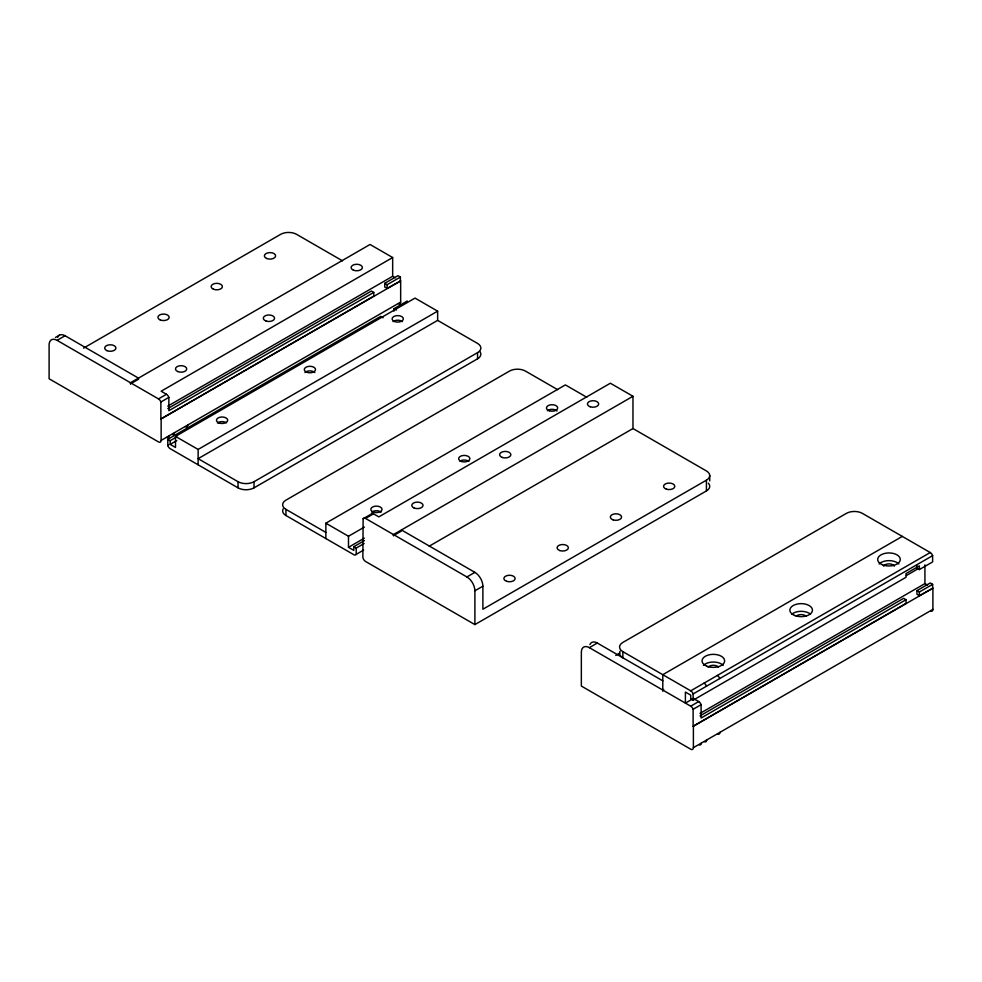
<?xml version="1.0" encoding="UTF-8"?>
<svg xmlns="http://www.w3.org/2000/svg" width="982" height="982" viewBox="0 0 982 982"><rect width="100%" height="100%" fill="white"/><g stroke="black" fill="none" stroke-linecap="round" stroke-linejoin="round"><path stroke-width="1.47" d="M55.434 337.489L59.423 335.181M400.386 280.742L400.386 277.059L397.992 275.672L384.723 283.332L384.723 287.026L387.117 288.401L400.656 280.901L400.656 302.1L161.146 440.378A3.768 2.173 60 0 1 158.483 441.912L49.1 378.77L49.1 344.964A11.293 6.518 60 0 1 57.079 340.349L65.07 335.746L138.462 378.119A11.293 6.518 60 0 1 138.523 379.224L130.532 383.839A11.293 6.518 60 0 0 130.483 382.735L370.054 244.481L392.665 257.542L392.665 276.286L167.762 406.143M83.544 348.131L280.631 234.342A11.293 6.518 0 0 1 296.601 234.342L342.509 260.844M392.665 257.542L161.146 391.217L166.461 394.285A3.768 2.173 60 0 1 168.855 397.391L168.855 410.722L373.774 292.415L373.774 296.11L160.876 419.019L160.876 402.006A3.768 2.173 60 0 0 158.483 398.901L57.079 340.349M158.483 398.901L166.461 394.285M160.876 402.006L168.855 397.391M167.787 408.586L371.38 291.04L373.774 292.415M384.723 283.332L387.117 284.719L400.386 277.059M160.876 419.019L400.656 280.901M479.94 351.593A11.293 6.518 0 0 1 477.559 358.798L254.019 487.858A11.293 6.518 0 0 1 238.049 487.858L170.181 448.676A3.768 2.173 60 0 1 167.799 445.57L167.799 439.31L380.697 316.388L383.09 317.775M394.04 311.147L394.04 308.679L407.309 301.02M176.797 436.867L170.181 440.685L170.181 444.367L175.508 447.448L175.508 436.389L415.018 298.098L437.641 311.159L437.641 320.377L198.131 458.668L238.049 481.708A11.293 6.518 0 0 0 254.019 481.708L477.559 352.648A11.293 6.518 0 0 0 477.559 343.43L437.641 320.377M167.799 445.57L168.622 445.092M170.181 444.367L176.797 440.55M175.508 436.389L198.131 449.437L437.641 311.159M325.864 538.553L325.864 523.197L565.374 384.907L586.745 397.244M708.317 483.156A11.293 6.518 0 0 1 706.426 490.926L474.895 624.601L365.513 561.446A3.768 2.173 60 0 1 362.861 556.843L363.131 518.766L371.11 514.163A3.768 2.173 60 0 1 373.504 513.819L378.819 516.888L610.35 383.226L632.973 396.274L632.973 428.545L429.232 546.176M363.131 518.766A3.768 2.173 60 0 1 365.513 518.422L373.504 513.819M325.864 523.197L348.487 536.258L364.371 527.088M348.487 536.258L348.487 547.318L364.371 538.148M348.487 547.318L353.815 550.386L353.815 546.704L364.396 540.591M353.815 546.704L356.208 548.079L364.138 543.5M283.172 508.922A11.293 6.518 0 0 0 285.946 515.513L353.815 554.695A3.768 2.173 60 0 0 356.208 554.351L363.684 550.03M632.973 396.274L393.463 534.564L393.463 535.632L401.442 531.029A11.293 6.518 60 0 1 401.503 529.985L474.895 572.359A11.293 6.518 60 0 1 482.886 586.193L482.886 609.233L706.426 480.173A11.293 6.518 0 0 0 706.426 470.955L632.973 428.545M365.513 518.422L466.916 576.962L474.895 572.359M474.895 624.601L474.895 590.796L482.886 586.193M932.63 588.034L932.63 584.339L930.236 582.964L916.967 590.624L916.967 594.306L919.361 595.693L932.9 588.181L932.9 609.392L693.39 747.67A3.768 2.173 60 0 1 690.727 749.205L581.344 686.062L581.344 652.257A11.293 6.518 60 0 1 589.335 647.641L597.314 643.038L662.85 680.87M615.788 655.424L619.752 653.128M902.298 536.405L662.789 674.683L662.789 691.132A11.293 6.518 60 0 0 662.727 690.027L663.734 689.45M930.236 552.535L862.38 513.365A11.293 6.518 0 0 0 846.41 513.365L622.87 642.424A11.293 6.518 0 0 0 622.87 651.643L690.727 690.825L930.236 552.535A3.768 2.173 60 0 1 932.63 555.64L932.63 561.913L919.361 569.572L916.967 568.185L916.967 565.73M693.341 698.533L685.399 703.112L685.399 692.052L690.727 695.121L690.727 698.816L693.12 700.191L693.12 693.93L932.63 555.64M906.386 575.526L918.305 568.652M693.12 700.191L906.018 577.281L906.018 573.586L919.361 565.89L919.361 569.572M690.727 706.181L698.705 701.578A3.768 2.173 60 0 1 701.099 704.683L701.099 718.014L906.018 599.707L906.018 603.39L693.12 726.312L693.12 709.286A3.768 2.173 60 0 0 690.727 706.181L589.335 647.641M693.12 709.286L701.099 704.683M700.006 713.423L924.921 583.578L927.573 585.112M700.031 715.866L903.624 598.333L906.018 599.707M916.967 590.624L919.361 591.999L932.63 584.339M693.12 726.312L932.9 588.181M392.665 276.286L395.329 277.82M557.653 389.67L525.456 371.086A11.293 6.518 0 0 0 509.498 371.086L285.946 500.145A11.293 6.518 0 0 0 285.946 509.363L285.946 515.513M394.04 308.679L396.433 310.067M693.39 698.509L698.705 701.578M167.799 439.31L170.181 440.685M285.946 509.363L325.864 532.416M924.921 564.834L924.921 583.578M919.361 591.999L919.361 595.693M709.728 475.558L709.728 480.935M706.426 480.173L706.426 490.926M693.39 726.471L693.39 747.67M622.87 651.643L622.87 657.793A11.293 6.518 0 0 1 620.096 651.201M477.559 352.648L477.559 358.798M387.117 284.719L387.117 288.401M356.208 548.079L356.208 554.351M254.019 481.708L254.019 487.858M238.049 481.708L238.049 487.858M198.131 449.437L198.131 464.805M161.146 419.179L161.146 440.378M130.532 382.759L130.532 383.839M547.416 410.722A5.646 3.265 0 0 1 557.015 410.992M459.92 461.184A5.646 3.265 0 0 1 468.905 461.43M371.785 512.125A5.646 3.265 0 0 1 381.09 512.125M393.463 535.632A11.293 6.518 60 0 1 393.512 534.589M466.916 576.962A11.293 6.518 60 0 1 474.895 590.796M393.07 321.605A5.646 3.265 0 0 1 402.375 321.605M304.96 372.571A5.646 3.265 0 0 1 309.907 370.901A5.646 3.265 0 0 1 314.841 372.571M217.427 423.009A5.646 3.265 0 0 1 226.412 422.776M174.452 432.694A3.768 2.173 60 0 1 172.267 434.461M400.656 302.1A3.768 2.173 60 0 1 398.471 303.868M187.758 425.022A3.768 2.173 60 0 1 185.328 426.679M169.125 435.775A3.768 2.173 60 0 1 166.707 437.432M57.643 337.28A11.293 6.518 60 0 1 65.07 335.746M706.696 739.986A3.768 2.173 60 0 1 704.524 741.754M932.9 609.392A3.768 2.173 60 0 1 930.727 611.16M720.002 732.302A3.768 2.173 60 0 1 717.83 734.07M701.369 743.055A3.768 2.173 60 0 1 699.196 744.822M589.887 644.573A11.293 6.518 60 0 1 597.314 643.038M704.033 683.141A3.768 2.173 60 0 1 706.426 686.246M690.727 690.825A3.768 2.173 60 0 1 693.12 693.93M717.339 675.456A3.768 2.173 60 0 1 719.732 678.562M883.616 566.148A5.646 3.265 0 0 1 888.992 563.877A5.646 3.265 0 0 1 894.369 566.148M879.123 563.975A11.293 6.518 0 0 1 888.992 560.624A11.293 6.518 0 0 1 898.861 563.975M796.23 616.254A5.646 3.265 0 0 1 801.165 614.585A5.646 3.265 0 0 1 806.099 616.254M791.86 614.143A11.293 6.518 0 0 1 810.469 614.143M708.169 667.244A5.646 3.265 0 0 1 713.349 665.28A5.646 3.265 0 0 1 718.529 667.244M703.48 665.379A11.293 6.518 0 0 1 713.349 662.028A11.293 6.518 0 0 1 723.218 665.379M549.245 410.783A5.646 3.265 0 0 0 557.715 407.96A5.646 3.265 0 0 0 549.245 405.136A5.646 3.265 0 0 0 549.245 410.783M461.43 461.479A5.646 3.265 0 0 0 469.899 458.668A5.646 3.265 0 0 0 461.43 455.844A5.646 3.265 0 0 0 461.43 461.479M373.614 512.187A5.646 3.265 0 0 0 382.072 509.363A5.646 3.265 0 0 0 373.614 506.54A5.646 3.265 0 0 0 373.614 512.187M590.231 406.781A5.646 3.265 0 0 0 598.701 403.958A5.646 3.265 0 0 0 590.231 401.135A5.646 3.265 0 0 0 590.231 406.781M502.403 457.489A5.646 3.265 0 0 0 510.873 454.666A5.646 3.265 0 0 0 502.403 451.843A5.646 3.265 0 0 0 502.403 457.489M414.097 508.001A5.646 3.265 0 0 0 423.021 505.705A5.646 3.265 0 0 0 415.104 502.391A5.646 3.265 0 0 0 414.097 508.001M506.675 581.332A5.646 3.265 0 0 0 515.145 578.508A5.646 3.265 0 0 0 506.675 575.685A5.646 3.265 0 0 0 506.675 581.332M559.9 550.595A5.646 3.265 0 0 0 568.369 547.772A5.646 3.265 0 0 0 559.9 544.949A5.646 3.265 0 0 0 559.9 550.595M613.124 519.871A5.646 3.265 0 0 0 621.594 517.048A5.646 3.265 0 0 0 613.124 514.224A5.646 3.265 0 0 0 613.124 519.871M666.348 489.146A5.646 3.265 0 0 0 674.818 486.323A5.646 3.265 0 0 0 666.348 483.5A5.646 3.265 0 0 0 666.348 489.146M394.408 321.482A5.646 3.265 0 0 0 403.332 319.187A5.646 3.265 0 0 0 395.415 315.873A5.646 3.265 0 0 0 394.408 321.482M306.593 372.19A5.646 3.265 0 0 0 315.517 369.883A5.646 3.265 0 0 0 307.599 366.568A5.646 3.265 0 0 0 306.593 372.19M219.256 423.07A5.646 3.265 0 0 0 227.726 420.247A5.646 3.265 0 0 0 219.256 417.424A5.646 3.265 0 0 0 219.256 423.07M353.434 270.173A5.646 3.265 0 0 0 362.358 267.865A5.646 3.265 0 0 0 354.441 264.551A5.646 3.265 0 0 0 353.434 270.173M266.097 321.053A5.646 3.265 0 0 0 274.567 318.229A5.646 3.265 0 0 0 266.097 315.406A5.646 3.265 0 0 0 266.097 321.053M177.791 371.577A5.646 3.265 0 0 0 186.715 369.269A5.646 3.265 0 0 0 178.798 365.955A5.646 3.265 0 0 0 177.791 371.577M107.001 350.672A5.646 3.265 0 0 0 115.925 348.377A5.646 3.265 0 0 0 108.008 345.063A5.646 3.265 0 0 0 107.001 350.672M160.226 319.948A5.646 3.265 0 0 0 169.15 317.64A5.646 3.265 0 0 0 161.232 314.338A5.646 3.265 0 0 0 160.226 319.948M213.45 289.224A5.646 3.265 0 0 0 222.374 286.916A5.646 3.265 0 0 0 214.457 283.602A5.646 3.265 0 0 0 213.45 289.224M266.674 258.487A5.646 3.265 0 0 0 275.598 256.192A5.646 3.265 0 0 0 267.681 252.877A5.646 3.265 0 0 0 266.674 258.487M882.364 564.736A11.293 6.518 0 0 0 900.224 560.133A11.293 6.518 0 0 0 884.389 553.504A11.293 6.518 0 0 0 882.364 564.736M794.548 615.432A11.293 6.518 0 0 0 812.396 610.829A11.293 6.518 0 0 0 796.562 604.2A11.293 6.518 0 0 0 794.548 615.432M706.721 666.14A11.293 6.518 0 0 0 724.581 661.537A11.293 6.518 0 0 0 708.746 654.908A11.293 6.518 0 0 0 706.721 666.14"/></g></svg>
